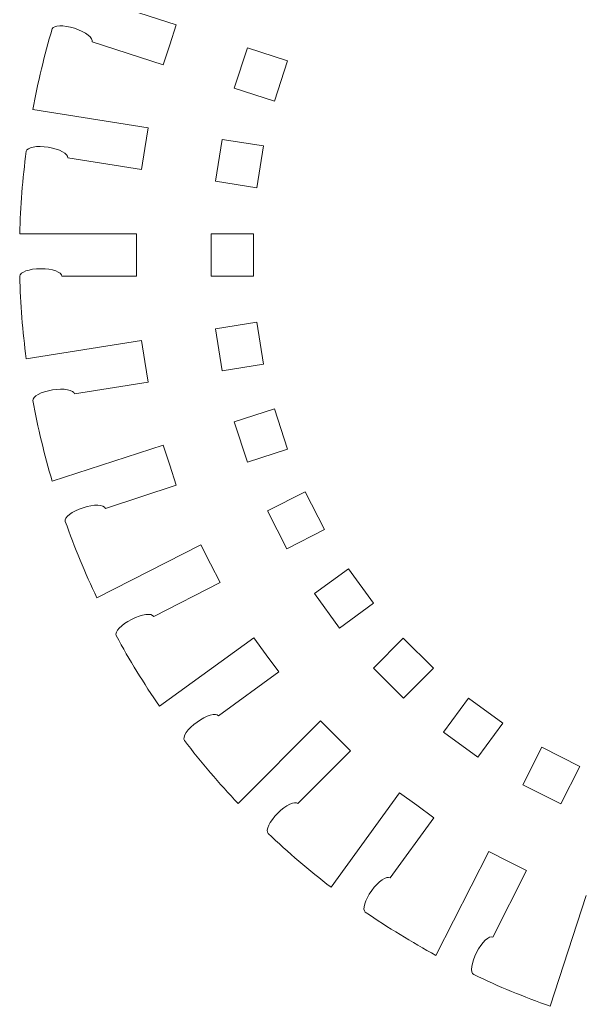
# Model space of a CAD drawing. Header units: millimetres. Extents: x -2210 to -375, y -2136 to -307.
# Drawn here: x -2209.8 to -2156.5, y -1483.1 to -1389.4 of the extents above; entities that cross this region are included whole.
import ezdxf

# ---------------------------------------------------------------- set-up
doc = ezdxf.new("R2010")
doc.units = ezdxf.units.MM
doc.header["$MEASUREMENT"] = 0
doc.layers.add('Layer 1', color=7, linetype='Continuous')

msp = doc.modelspace()

# ---------------------------------------------------------------- linework, layer by layer
at = {"layer": 'Layer 1', "color": 1, "lineweight": 9}
for points in [[(-2194.9209, -1389.8803), (-2194.9209, -1389.8803), (-2205.4526, -1386.4592), (-2205.4526, -1386.4592)], [(-2206.6936, -1390.2787), (-2207.4373, -1392.794), (-2208.05, -1395.347), (-2208.5295, -1397.9266)], [(-2194.9209, -1389.8803), (-2194.9209, -1389.8803), (-2195.5414, -1391.7906), (-2195.5414, -1391.7906)], [(-2196.1619, -1393.7009), (-2196.1619, -1393.7009), (-2202.8896, -1391.5142), (-2202.8896, -1391.5142)], [(-2196.1619, -1393.7009), (-2196.1619, -1393.7009), (-2195.5414, -1391.7906), (-2195.5414, -1391.7906)], [(-2197.5927, -1399.6582), (-2197.5927, -1399.6582), (-2208.5295, -1397.9266), (-2208.5295, -1397.9266)], [(-2197.5927, -1399.6582), (-2197.5927, -1399.6582), (-2197.9068, -1401.6418), (-2197.9068, -1401.6418)], [(-2209.1578, -1401.8938), (-2209.4996, -1404.4945), (-2209.705, -1407.1119), (-2209.7749, -1409.7337)], [(-2198.2209, -1403.6254), (-2198.2209, -1403.6254), (-2197.9068, -1401.6418), (-2197.9068, -1401.6418)], [(-2198.2209, -1403.6254), (-2198.2209, -1403.6254), (-2205.2073, -1402.5187), (-2205.2073, -1402.5187)], [(-2198.7016, -1409.7337), (-2198.7016, -1409.7337), (-2209.7749, -1409.7337), (-2209.7749, -1409.7337)], [(-2198.7016, -1409.7337), (-2198.7016, -1409.7337), (-2198.7016, -1411.7417), (-2198.7016, -1411.7417)], [(-2198.7016, -1413.7508), (-2198.7016, -1413.7508), (-2198.7016, -1411.7417), (-2198.7016, -1411.7417)], [(-2209.7749, -1413.7508), (-2209.705, -1416.3726), (-2209.4996, -1418.99), (-2209.1578, -1421.5907)], [(-2198.7016, -1413.7508), (-2198.7016, -1413.7508), (-2205.7756, -1413.7508), (-2205.7756, -1413.7508)], [(-2198.2209, -1419.8591), (-2198.2209, -1419.8591), (-2209.1578, -1421.5907), (-2209.1578, -1421.5907)], [(-2198.2209, -1419.8591), (-2198.2209, -1419.8591), (-2197.9068, -1421.8427), (-2197.9068, -1421.8427)], [(-2197.5927, -1423.8263), (-2197.5927, -1423.8263), (-2197.9068, -1421.8427), (-2197.9068, -1421.8427)], [(-2197.5927, -1423.8263), (-2197.5927, -1423.8263), (-2204.579, -1424.9318), (-2204.579, -1424.9318)], [(-2208.5295, -1425.5579), (-2208.05, -1428.1375), (-2207.4373, -1430.6894), (-2206.6936, -1433.2058)], [(-2196.1619, -1429.7836), (-2196.1619, -1429.7836), (-2206.6936, -1433.2058), (-2206.6936, -1433.2058)], [(-2196.1619, -1429.7836), (-2196.1619, -1429.7836), (-2195.5414, -1431.694), (-2195.5414, -1431.694)], [(-2194.9209, -1433.6032), (-2194.9209, -1433.6032), (-2195.5414, -1431.694), (-2195.5414, -1431.694)], [(-2194.9209, -1433.6032), (-2194.9209, -1433.6032), (-2201.6486, -1435.7899), (-2201.6486, -1435.7899)], [(-2205.4526, -1437.0253), (-2204.5757, -1439.4984), (-2203.5711, -1441.9237), (-2202.4423, -1444.2913)], [(-2192.5766, -1439.2642), (-2192.5766, -1439.2642), (-2202.4423, -1444.2913), (-2202.4423, -1444.2913)], [(-2192.5766, -1439.2642), (-2192.5766, -1439.2642), (-2191.6642, -1441.0535), (-2191.6642, -1441.0535)], [(-2190.7529, -1442.8428), (-2190.7529, -1442.8428), (-2191.6642, -1441.0535), (-2191.6642, -1441.0535)], [(-2190.7529, -1442.8428), (-2190.7529, -1442.8428), (-2197.0554, -1446.0551), (-2197.0554, -1446.0551)], [(-2200.6196, -1447.87), (-2199.3665, -1450.1755), (-2197.9945, -1452.4132), (-2196.5093, -1454.5766)], [(-2187.5516, -1448.0676), (-2187.5516, -1448.0676), (-2196.5093, -1454.5766), (-2196.5093, -1454.5766)], [(-2187.5516, -1448.0676), (-2187.5516, -1448.0676), (-2186.3706, -1449.6926), (-2186.3706, -1449.6926)], [(-2185.1906, -1451.3165), (-2185.1906, -1451.3165), (-2186.3706, -1449.6926), (-2186.3706, -1449.6926)], [(-2185.1906, -1451.3165), (-2185.1906, -1451.3165), (-2190.9138, -1455.4746), (-2190.9138, -1455.4746)], [(-2181.2113, -1455.9763), (-2181.2113, -1455.9763), (-2189.0412, -1463.8063), (-2189.0412, -1463.8063)], [(-2181.2113, -1455.9763), (-2181.2113, -1455.9763), (-2179.7905, -1457.396), (-2179.7905, -1457.396)], [(-2194.1495, -1457.8256), (-2192.5511, -1459.9068), (-2190.8461, -1461.9026), (-2189.0412, -1463.8063)], [(-2178.3708, -1458.8157), (-2178.3708, -1458.8157), (-2179.7905, -1457.396), (-2179.7905, -1457.396)], [(-2178.3708, -1458.8157), (-2178.3708, -1458.8157), (-2183.3736, -1463.8185), (-2183.3736, -1463.8185)], [(-2173.7121, -1462.795), (-2173.7121, -1462.795), (-2180.2201, -1471.7539), (-2180.2201, -1471.7539)], [(-2173.7121, -1462.795), (-2173.7121, -1462.795), (-2172.0871, -1463.9761), (-2172.0871, -1463.9761)], [(-2170.4621, -1465.156), (-2170.4621, -1465.156), (-2172.0871, -1463.9761), (-2172.0871, -1463.9761)], [(-2170.4621, -1465.156), (-2170.4621, -1465.156), (-2174.6201, -1470.8792), (-2174.6201, -1470.8792)], [(-2186.2007, -1466.6456), (-2184.2971, -1468.4516), (-2182.3013, -1470.1566), (-2180.2201, -1471.7539)], [(-2165.2384, -1468.3573), (-2165.2384, -1468.3573), (-2170.2656, -1478.2241), (-2170.2656, -1478.2241)], [(-2165.2384, -1468.3573), (-2165.2384, -1468.3573), (-2163.4491, -1469.2697), (-2163.4491, -1469.2697)], [(-2161.6598, -1470.181), (-2161.6598, -1470.181), (-2163.4491, -1469.2697), (-2163.4491, -1469.2697)], [(-2161.6598, -1470.181), (-2161.6598, -1470.181), (-2164.871, -1476.4847), (-2164.871, -1476.4847)], [(-2155.9988, -1472.5264), (-2155.9988, -1472.5264), (-2159.4209, -1483.057), (-2159.4209, -1483.057)], [(-2176.9711, -1474.1148), (-2174.8088, -1475.6), (-2172.5699, -1476.972), (-2170.2656, -1478.2241)], [(-2166.6869, -1480.0478), (-2164.3182, -1481.1767), (-2161.8929, -1482.1812), (-2159.4209, -1483.057)]]:
    msp.add_open_spline(points, degree=3, dxfattribs=at)
for points, knots in [([(-2202.8896, -1391.5142), (-2202.7686, -1391.1412), (-2203.5256, -1390.5607), (-2204.5712, -1390.221), (-2204.5712, -1390.221), (-2204.5712, -1390.221), (-2204.5712, -1390.221), (-2204.5712, -1390.221), (-2204.5712, -1390.221), (-2204.5712, -1390.221), (-2204.5712, -1390.221), (-2204.5712, -1390.221), (-2204.5712, -1390.221), (-2204.5712, -1390.221), (-2204.5712, -1390.221), (-2204.5712, -1390.221), (-2204.5712, -1390.221), (-2205.6169, -1389.8825), (-2206.5704, -1389.9091), (-2206.6936, -1390.2787), (-2206.6936, -1390.2787), (-2206.6936, -1390.2787), (-2206.6936, -1390.2787), (-2206.6936, -1390.2787), (-2206.6936, -1390.2787), (-2206.6936, -1390.2787), (-2206.6936, -1390.2787), (-2206.6936, -1390.2787)], [0, 0, 0, 0, 0.125, 0.125, 0.125, 0.125, 0.25, 0.25, 0.25, 0.25, 0.375, 0.375, 0.375, 0.375, 0.5, 0.5, 0.5, 0.5, 0.625, 0.625, 0.625, 0.625, 0.75, 0.75, 0.75, 0.75, 1, 1, 1, 1]), ([(-2189.4086, -1395.9042), (-2189.4086, -1395.9042), (-2188.1621, -1392.0681), (-2188.1621, -1392.0681), (-2188.1621, -1392.0681), (-2188.1621, -1392.0681), (-2184.3604, -1393.3035), (-2184.3604, -1393.3035), (-2184.3604, -1393.3035), (-2184.3604, -1393.3035), (-2185.6069, -1397.1397), (-2185.6069, -1397.1397), (-2185.6069, -1397.1397), (-2185.6069, -1397.1397), (-2189.4086, -1395.9042), (-2189.4086, -1395.9042)], [0, 0, 0, 0, 0.2, 0.2, 0.2, 0.2, 0.4, 0.4, 0.4, 0.4, 0.6, 0.6, 0.6, 0.6, 1, 1, 1, 1]), ([(-2191.2057, -1404.7454), (-2191.2057, -1404.7454), (-2190.5741, -1400.7616), (-2190.5741, -1400.7616), (-2190.5741, -1400.7616), (-2190.5741, -1400.7616), (-2186.6259, -1401.3865), (-2186.6259, -1401.3865), (-2186.6259, -1401.3865), (-2186.6259, -1401.3865), (-2187.2575, -1405.3703), (-2187.2575, -1405.3703), (-2187.2575, -1405.3703), (-2187.2575, -1405.3703), (-2191.2057, -1404.7454), (-2191.2057, -1404.7454)], [0, 0, 0, 0, 0.2, 0.2, 0.2, 0.2, 0.4, 0.4, 0.4, 0.4, 0.6, 0.6, 0.6, 0.6, 1, 1, 1, 1]), ([(-2205.2073, -1402.5187), (-2205.1462, -1402.1313), (-2205.9854, -1401.6762), (-2207.071, -1401.5042), (-2207.071, -1401.5042), (-2207.071, -1401.5042), (-2207.071, -1401.5042), (-2207.071, -1401.5042), (-2207.071, -1401.5042), (-2207.071, -1401.5042), (-2207.071, -1401.5042), (-2207.071, -1401.5042), (-2207.071, -1401.5042), (-2207.071, -1401.5042), (-2207.071, -1401.5042), (-2207.071, -1401.5042), (-2207.071, -1401.5042), (-2208.1565, -1401.3343), (-2209.0945, -1401.5086), (-2209.1578, -1401.8938), (-2209.1578, -1401.8938), (-2209.1578, -1401.8938), (-2209.1578, -1401.8938), (-2209.1578, -1401.8938), (-2209.1578, -1401.8938), (-2209.1578, -1401.8938), (-2209.1578, -1401.8938), (-2209.1578, -1401.8938)], [0, 0, 0, 0, 0.125, 0.125, 0.125, 0.125, 0.25, 0.25, 0.25, 0.25, 0.375, 0.375, 0.375, 0.375, 0.5, 0.5, 0.5, 0.5, 0.625, 0.625, 0.625, 0.625, 0.75, 0.75, 0.75, 0.75, 1, 1, 1, 1]), ([(-2191.5976, -1413.7586), (-2191.5976, -1413.7586), (-2191.5976, -1409.7248), (-2191.5976, -1409.7248), (-2191.5976, -1409.7248), (-2191.5976, -1409.7248), (-2187.6005, -1409.7248), (-2187.6005, -1409.7248), (-2187.6005, -1409.7248), (-2187.6005, -1409.7248), (-2187.6005, -1413.7586), (-2187.6005, -1413.7586), (-2187.6005, -1413.7586), (-2187.6005, -1413.7586), (-2191.5976, -1413.7586), (-2191.5976, -1413.7586)], [0, 0, 0, 0, 0.2, 0.2, 0.2, 0.2, 0.4, 0.4, 0.4, 0.4, 0.6, 0.6, 0.6, 0.6, 1, 1, 1, 1]), ([(-2205.7756, -1413.7508), (-2205.7756, -1413.3579), (-2206.6758, -1413.0393), (-2207.7736, -1413.0404), (-2207.7736, -1413.0404), (-2207.7736, -1413.0404), (-2207.7736, -1413.0404), (-2207.7736, -1413.0404), (-2207.7736, -1413.0404), (-2207.7736, -1413.0404), (-2207.7736, -1413.0404), (-2207.7736, -1413.0404), (-2207.7736, -1413.0404), (-2207.7736, -1413.0404), (-2207.7736, -1413.0404), (-2207.7736, -1413.0404), (-2207.7736, -1413.0404), (-2208.8725, -1413.0415), (-2209.7716, -1413.3612), (-2209.7749, -1413.7508), (-2209.7749, -1413.7508), (-2209.7749, -1413.7508), (-2209.7749, -1413.7508), (-2209.7749, -1413.7508), (-2209.7749, -1413.7508), (-2209.7749, -1413.7508), (-2209.7749, -1413.7508), (-2209.7749, -1413.7508)], [0, 0, 0, 0, 0.125, 0.125, 0.125, 0.125, 0.25, 0.25, 0.25, 0.25, 0.375, 0.375, 0.375, 0.375, 0.5, 0.5, 0.5, 0.5, 0.625, 0.625, 0.625, 0.625, 0.75, 0.75, 0.75, 0.75, 1, 1, 1, 1]), ([(-2190.5741, -1422.7229), (-2190.5741, -1422.7229), (-2191.2057, -1418.7391), (-2191.2057, -1418.7391), (-2191.2057, -1418.7391), (-2191.2057, -1418.7391), (-2187.2575, -1418.1131), (-2187.2575, -1418.1131), (-2187.2575, -1418.1131), (-2187.2575, -1418.1131), (-2186.6259, -1422.098), (-2186.6259, -1422.098), (-2186.6259, -1422.098), (-2186.6259, -1422.098), (-2190.5741, -1422.7229), (-2190.5741, -1422.7229)], [0, 0, 0, 0, 0.2, 0.2, 0.2, 0.2, 0.4, 0.4, 0.4, 0.4, 0.6, 0.6, 0.6, 0.6, 1, 1, 1, 1]), ([(-2204.579, -1424.9318), (-2204.6412, -1424.5444), (-2205.5791, -1424.3713), (-2206.6647, -1424.5433), (-2206.6647, -1424.5433), (-2206.6647, -1424.5433), (-2206.6647, -1424.5433), (-2206.6647, -1424.5433), (-2206.6647, -1424.5433), (-2206.6647, -1424.5433), (-2206.6647, -1424.5433), (-2206.6647, -1424.5433), (-2206.6647, -1424.5433), (-2206.6647, -1424.5433), (-2206.6647, -1424.5433), (-2206.6647, -1424.5433), (-2206.6647, -1424.5433), (-2207.7492, -1424.7165), (-2208.5872, -1425.1727), (-2208.5295, -1425.5579), (-2208.5295, -1425.5579), (-2208.5295, -1425.5579), (-2208.5295, -1425.5579), (-2208.5295, -1425.5579), (-2208.5295, -1425.5579), (-2208.5295, -1425.5579), (-2208.5295, -1425.5579), (-2208.5295, -1425.5579)], [0, 0, 0, 0, 0.125, 0.125, 0.125, 0.125, 0.25, 0.25, 0.25, 0.25, 0.375, 0.375, 0.375, 0.375, 0.5, 0.5, 0.5, 0.5, 0.625, 0.625, 0.625, 0.625, 0.75, 0.75, 0.75, 0.75, 1, 1, 1, 1]), ([(-2188.1621, -1431.4165), (-2188.1621, -1431.4165), (-2189.4086, -1427.5803), (-2189.4086, -1427.5803), (-2189.4086, -1427.5803), (-2189.4086, -1427.5803), (-2185.6069, -1426.3449), (-2185.6069, -1426.3449), (-2185.6069, -1426.3449), (-2185.6069, -1426.3449), (-2184.3604, -1430.181), (-2184.3604, -1430.181), (-2184.3604, -1430.181), (-2184.3604, -1430.181), (-2188.1621, -1431.4165), (-2188.1621, -1431.4165)], [0, 0, 0, 0, 0.2, 0.2, 0.2, 0.2, 0.4, 0.4, 0.4, 0.4, 0.6, 0.6, 0.6, 0.6, 1, 1, 1, 1]), ([(-2184.4192, -1439.626), (-2184.4192, -1439.626), (-2186.2507, -1436.0318), (-2186.2507, -1436.0318), (-2186.2507, -1436.0318), (-2186.2507, -1436.0318), (-2182.6887, -1434.217), (-2182.6887, -1434.217), (-2182.6887, -1434.217), (-2182.6887, -1434.217), (-2180.8572, -1437.8112), (-2180.8572, -1437.8112), (-2180.8572, -1437.8112), (-2180.8572, -1437.8112), (-2184.4192, -1439.626), (-2184.4192, -1439.626)], [0, 0, 0, 0, 0.2, 0.2, 0.2, 0.2, 0.4, 0.4, 0.4, 0.4, 0.6, 0.6, 0.6, 0.6, 1, 1, 1, 1]), ([(-2201.6486, -1435.7899), (-2201.7707, -1435.4158), (-2202.7242, -1435.3914), (-2203.7687, -1435.731), (-2203.7687, -1435.731), (-2203.7687, -1435.731), (-2203.7687, -1435.731), (-2203.7687, -1435.731), (-2203.7687, -1435.731), (-2203.7687, -1435.731), (-2203.7687, -1435.731), (-2203.7687, -1435.731), (-2203.7687, -1435.731), (-2203.7687, -1435.731), (-2203.7687, -1435.731), (-2203.7687, -1435.731), (-2203.7687, -1435.731), (-2204.8132, -1436.0718), (-2205.5702, -1436.6545), (-2205.4526, -1437.0253), (-2205.4526, -1437.0253), (-2205.4526, -1437.0253), (-2205.4526, -1437.0253), (-2205.4526, -1437.0253), (-2205.4526, -1437.0253), (-2205.4526, -1437.0253), (-2205.4526, -1437.0253), (-2205.4526, -1437.0253)], [0, 0, 0, 0, 0.125, 0.125, 0.125, 0.125, 0.25, 0.25, 0.25, 0.25, 0.375, 0.375, 0.375, 0.375, 0.5, 0.5, 0.5, 0.5, 0.625, 0.625, 0.625, 0.625, 0.75, 0.75, 0.75, 0.75, 1, 1, 1, 1]), ([(-2179.4386, -1447.1485), (-2179.4386, -1447.1485), (-2181.8096, -1443.8851), (-2181.8096, -1443.8851), (-2181.8096, -1443.8851), (-2181.8096, -1443.8851), (-2178.575, -1441.5352), (-2178.575, -1441.5352), (-2178.575, -1441.5352), (-2178.575, -1441.5352), (-2176.2041, -1444.7986), (-2176.2041, -1444.7986), (-2176.2041, -1444.7986), (-2176.2041, -1444.7986), (-2179.4386, -1447.1485), (-2179.4386, -1447.1485)], [0, 0, 0, 0, 0.2, 0.2, 0.2, 0.2, 0.4, 0.4, 0.4, 0.4, 0.6, 0.6, 0.6, 0.6, 1, 1, 1, 1]), ([(-2197.0554, -1446.0551), (-2197.2341, -1445.7044), (-2198.1799, -1445.8298), (-2199.1589, -1446.3293), (-2199.1589, -1446.3293), (-2199.1589, -1446.3293), (-2199.1589, -1446.3293), (-2199.1589, -1446.3293), (-2199.1589, -1446.3293), (-2199.1589, -1446.3293), (-2199.1589, -1446.3293), (-2199.1589, -1446.3293), (-2199.1589, -1446.3293), (-2199.1589, -1446.3293), (-2199.1589, -1446.3293), (-2199.1589, -1446.3293), (-2199.1589, -1446.3293), (-2200.1379, -1446.8288), (-2200.7939, -1447.5214), (-2200.6196, -1447.87), (-2200.6196, -1447.87), (-2200.6196, -1447.87), (-2200.6196, -1447.87), (-2200.6196, -1447.87), (-2200.6196, -1447.87), (-2200.6196, -1447.87), (-2200.6196, -1447.87), (-2200.6196, -1447.87)], [0, 0, 0, 0, 0.125, 0.125, 0.125, 0.125, 0.25, 0.25, 0.25, 0.25, 0.375, 0.375, 0.375, 0.375, 0.5, 0.5, 0.5, 0.5, 0.625, 0.625, 0.625, 0.625, 0.75, 0.75, 0.75, 0.75, 1, 1, 1, 1]), ([(-2173.3414, -1453.7985), (-2173.3414, -1453.7985), (-2176.1941, -1450.9469), (-2176.1941, -1450.9469), (-2176.1941, -1450.9469), (-2176.1941, -1450.9469), (-2173.3669, -1448.1197), (-2173.3669, -1448.1197), (-2173.3669, -1448.1197), (-2173.3669, -1448.1197), (-2170.5153, -1450.9724), (-2170.5153, -1450.9724), (-2170.5153, -1450.9724), (-2170.5153, -1450.9724), (-2173.3414, -1453.7985), (-2173.3414, -1453.7985)], [0, 0, 0, 0, 0.2, 0.2, 0.2, 0.2, 0.4, 0.4, 0.4, 0.4, 0.6, 0.6, 0.6, 0.6, 1, 1, 1, 1]), ([(-2166.2796, -1459.414), (-2166.2796, -1459.414), (-2169.543, -1457.043), (-2169.543, -1457.043), (-2169.543, -1457.043), (-2169.543, -1457.043), (-2167.1931, -1453.8085), (-2167.1931, -1453.8085), (-2167.1931, -1453.8085), (-2167.1931, -1453.8085), (-2163.9297, -1456.1794), (-2163.9297, -1456.1794), (-2163.9297, -1456.1794), (-2163.9297, -1456.1794), (-2166.2796, -1459.414), (-2166.2796, -1459.414)], [0, 0, 0, 0, 0.2, 0.2, 0.2, 0.2, 0.4, 0.4, 0.4, 0.4, 0.6, 0.6, 0.6, 0.6, 1, 1, 1, 1]), ([(-2190.9138, -1455.4746), (-2191.1447, -1455.1571), (-2192.0593, -1455.4291), (-2192.9473, -1456.0751), (-2192.9473, -1456.0751), (-2192.9473, -1456.0751), (-2192.9473, -1456.0751), (-2192.9473, -1456.0751), (-2192.9473, -1456.0751), (-2192.9473, -1456.0751), (-2192.9473, -1456.0751), (-2192.9473, -1456.0751), (-2192.9473, -1456.0751), (-2192.9473, -1456.0751), (-2192.9473, -1456.0751), (-2192.9473, -1456.0751), (-2192.9473, -1456.0751), (-2193.8364, -1456.7222), (-2194.3759, -1457.5092), (-2194.1495, -1457.8256), (-2194.1495, -1457.8256), (-2194.1495, -1457.8256), (-2194.1495, -1457.8256), (-2194.1495, -1457.8256), (-2194.1495, -1457.8256), (-2194.1495, -1457.8256), (-2194.1495, -1457.8256), (-2194.1495, -1457.8256)], [0, 0, 0, 0, 0.125, 0.125, 0.125, 0.125, 0.25, 0.25, 0.25, 0.25, 0.375, 0.375, 0.375, 0.375, 0.5, 0.5, 0.5, 0.5, 0.625, 0.625, 0.625, 0.625, 0.75, 0.75, 0.75, 0.75, 1, 1, 1, 1]), ([(-2158.4263, -1463.8551), (-2158.4263, -1463.8551), (-2162.0205, -1462.0236), (-2162.0205, -1462.0236), (-2162.0205, -1462.0236), (-2162.0205, -1462.0236), (-2160.2057, -1458.4627), (-2160.2057, -1458.4627), (-2160.2057, -1458.4627), (-2160.2057, -1458.4627), (-2156.6115, -1460.2931), (-2156.6115, -1460.2931), (-2156.6115, -1460.2931), (-2156.6115, -1460.2931), (-2158.4263, -1463.8551), (-2158.4263, -1463.8551)], [0, 0, 0, 0, 0.2, 0.2, 0.2, 0.2, 0.4, 0.4, 0.4, 0.4, 0.6, 0.6, 0.6, 0.6, 1, 1, 1, 1]), ([(-2183.3736, -1463.8185), (-2183.6511, -1463.541), (-2184.5124, -1463.9517), (-2185.2883, -1464.7287), (-2185.2883, -1464.7287), (-2185.2883, -1464.7287), (-2185.2883, -1464.7287), (-2185.2883, -1464.7287), (-2185.2883, -1464.7287), (-2185.2883, -1464.7287), (-2185.2883, -1464.7287), (-2185.2883, -1464.7287), (-2185.2883, -1464.7287), (-2185.2883, -1464.7287), (-2185.2883, -1464.7287), (-2185.2883, -1464.7287), (-2185.2883, -1464.7287), (-2186.0642, -1465.5068), (-2186.4749, -1466.3692), (-2186.2007, -1466.6456), (-2186.2007, -1466.6456), (-2186.2007, -1466.6456), (-2186.2007, -1466.6456), (-2186.2007, -1466.6456), (-2186.2007, -1466.6456), (-2186.2007, -1466.6456), (-2186.2007, -1466.6456), (-2186.2007, -1466.6456)], [0, 0, 0, 0, 0.125, 0.125, 0.125, 0.125, 0.25, 0.25, 0.25, 0.25, 0.375, 0.375, 0.375, 0.375, 0.5, 0.5, 0.5, 0.5, 0.625, 0.625, 0.625, 0.625, 0.75, 0.75, 0.75, 0.75, 1, 1, 1, 1]), ([(-2174.6201, -1470.8792), (-2174.9387, -1470.6483), (-2175.7246, -1471.1889), (-2176.3695, -1472.0791), (-2176.3695, -1472.0791), (-2176.3695, -1472.0791), (-2176.3695, -1472.0791), (-2176.3695, -1472.0791), (-2176.3695, -1472.0791), (-2176.3695, -1472.0791), (-2176.3695, -1472.0791), (-2176.3695, -1472.0791), (-2176.3695, -1472.0791), (-2176.3695, -1472.0791), (-2176.3695, -1472.0791), (-2176.3695, -1472.0791), (-2176.3695, -1472.0791), (-2177.0144, -1472.9682), (-2177.2852, -1473.8839), (-2176.9711, -1474.1148), (-2176.9711, -1474.1148), (-2176.9711, -1474.1148), (-2176.9711, -1474.1148), (-2176.9711, -1474.1148), (-2176.9711, -1474.1148), (-2176.9711, -1474.1148), (-2176.9711, -1474.1148), (-2176.9711, -1474.1148)], [0, 0, 0, 0, 0.125, 0.125, 0.125, 0.125, 0.25, 0.25, 0.25, 0.25, 0.375, 0.375, 0.375, 0.375, 0.5, 0.5, 0.5, 0.5, 0.625, 0.625, 0.625, 0.625, 0.75, 0.75, 0.75, 0.75, 1, 1, 1, 1]), ([(-2164.871, -1476.4847), (-2165.2206, -1476.306), (-2165.9133, -1476.9631), (-2166.4117, -1477.9421), (-2166.4117, -1477.9421), (-2166.4117, -1477.9421), (-2166.4117, -1477.9421), (-2166.4117, -1477.9421), (-2166.4117, -1477.9421), (-2166.4117, -1477.9421), (-2166.4117, -1477.9421), (-2166.4117, -1477.9421), (-2166.4117, -1477.9421), (-2166.4117, -1477.9421), (-2166.4117, -1477.9421), (-2166.4117, -1477.9421), (-2166.4117, -1477.9421), (-2166.9089, -1478.9222), (-2167.0322, -1479.868), (-2166.6869, -1480.0478), (-2166.6869, -1480.0478), (-2166.6869, -1480.0478), (-2166.6869, -1480.0478), (-2166.6869, -1480.0478), (-2166.6869, -1480.0478), (-2166.6869, -1480.0478), (-2166.6869, -1480.0478), (-2166.6869, -1480.0478)], [0, 0, 0, 0, 0.125, 0.125, 0.125, 0.125, 0.25, 0.25, 0.25, 0.25, 0.375, 0.375, 0.375, 0.375, 0.5, 0.5, 0.5, 0.5, 0.625, 0.625, 0.625, 0.625, 0.75, 0.75, 0.75, 0.75, 1, 1, 1, 1])]:
    msp.add_open_spline(points, degree=3, knots=knots, dxfattribs=at)

doc.saveas('drawing.dxf')
